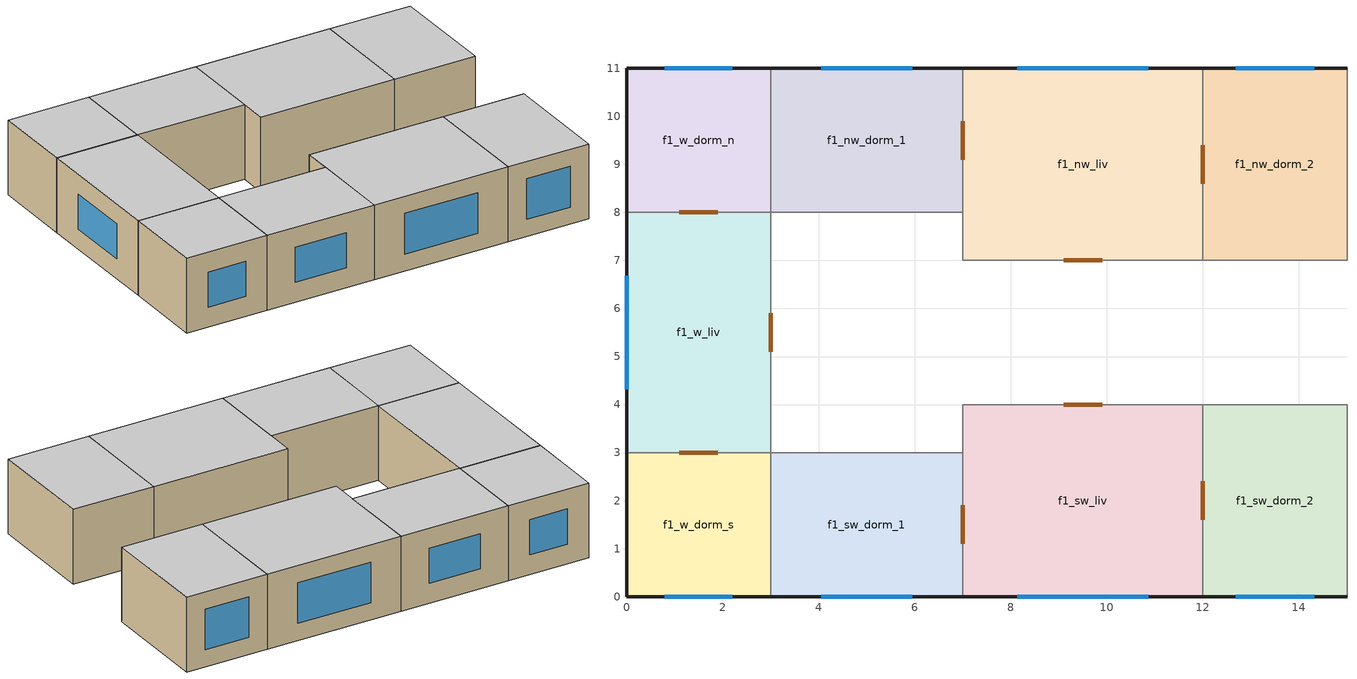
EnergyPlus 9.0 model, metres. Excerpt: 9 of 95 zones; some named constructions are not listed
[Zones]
f1_nw_dorm_2
 floor othersideconditionsmodel (floor): 15,11 15,7 12,7 12,11 z0
 wall outside (ext_wall): 15,11 12,11 z0:2.7
 wall to f1_ne_dorm_2 (int_wall): 15,7 15,11 z0:2.7
 wall to f1_core (int_wall): 12,7 15,7 z0:2.7
 wall to f1_nw_liv (int_wall): 12,11 12,7 z0:2.7
 window (simple_window): 14.31,11 12.69,11 z0.61:2.08
 door inside (door_3cm): 12,9.4 12,8.6 z0:2.1
 ceiling to f2_nw_dorm_2 (ceiling): 12,11 12,7 15,7 15,11 z2.7
f1_nw_dorm_1
 floor othersideconditionsmodel (floor): 7,11 7,8 3,8 3,11 z0
 wall outside (ext_wall): 7,11 3,11 z0:2.7
 wall to f1_nw_liv (int_wall): 7,8 7,11 z0:2.7
 wall to f1_core (int_wall): 3,8 7,8 z0:2.7
 wall to f1_w_dorm_n (int_wall): 3,11 3,8 z0:2.7
 window (simple_window): 5.95,11 4.05,11 z0.71:1.99
 door inside (door_3cm): 7,9.1 7,9.9 z0:2.1
 ceiling to f2_nw_dorm_1 (ceiling): 3,11 3,8 7,8 7,11 z2.7
f1_nw_liv
 floor othersideconditionsmodel (floor): 12,11 12,7 7,7 7,11 z0
 wall outside (ext_wall): 12,11 7,11 z0:2.7
 wall to f1_core (int_wall): 7,8 7,7 12,7 z0:2.7
 window (simple_window): 10.86,11 8.14,11 z0.61:2.08
 door inside (door_3cm): 9.1,7 9.9,7 z0:2.1
 ceiling to f2_nw_liv (ceiling): 7,11 7,7 12,7 12,11 z2.7
f1_sw_dorm_2
 floor othersideconditionsmodel (floor): 15,4 15,0 12,0 12,4 z0
 wall outside (ext_wall): 12,0 15,0 z0:2.7
 wall to f1_se_dorm_2 (int_wall): 15,0 15,4 z0:2.7
 wall to f1_core (int_wall): 15,4 12,4 z0:2.7
 wall to f1_sw_liv (int_wall): 12,4 12,0 z0:2.7
 window (simple_window): 12.69,0 14.31,0 z0.61:2.08
 door inside (door_3cm): 12,2.4 12,1.6 z0:2.1
 ceiling to f2_sw_dorm_2 (ceiling): 12,4 12,0 15,0 15,4 z2.7
f1_sw_dorm_1
 floor othersideconditionsmodel (floor): 7,3 7,0 3,0 3,3 z0
 wall outside (ext_wall): 3,0 7,0 z0:2.7
 wall to f1_sw_liv (int_wall): 7,0 7,3 z0:2.7
 wall to f1_core (int_wall): 7,3 3,3 z0:2.7
 wall to f1_w_dorm_s (int_wall): 3,3 3,0 z0:2.7
 window (simple_window): 4.05,0 5.95,0 z0.71:1.99
 door inside (door_3cm): 7,1.1 7,1.9 z0:2.1
 ceiling to f2_sw_dorm_1 (ceiling): 3,3 3,0 7,0 7,3 z2.7
f1_sw_liv
 floor othersideconditionsmodel (floor): 12,4 12,0 7,0 7,4 z0
 wall outside (ext_wall): 7,0 12,0 z0:2.7
 wall to f1_core (int_wall): 12,4 7,4 7,3 z0:2.7
 window (simple_window): 8.14,0 10.86,0 z0.61:2.08
 door inside (door_3cm): 9.9,4 9.1,4 z0:2.1
 ceiling to f2_sw_liv (ceiling): 7,4 7,0 12,0 12,4 z2.7
f1_w_dorm_n
 floor othersideconditionsmodel (floor): 3,11 3,8 0,8 0,11 z0
 wall outside (ext_wall): 3,11 0,11 0,8 z0:2.7
 wall to f1_w_liv (int_wall): 0,8 3,8 z0:2.7
 window (simple_window): 2.21,11 0.8,11 z0.71:1.99
 door inside (door_3cm): 1.1,8 1.9,8 z0:2.1
 ceiling to f2_w_dorm_n (ceiling): 0,11 0,8 3,8 3,11 z2.7
f1_w_dorm_s
 floor othersideconditionsmodel (floor): 3,3 3,0 0,0 0,3 z0
 wall outside (ext_wall): 0,3 0,0 3,0 z0:2.7
 wall to f1_w_liv (int_wall): 3,3 0,3 z0:2.7
 window (simple_window): 0.8,0 2.21,0 z0.71:1.99
 door inside (door_3cm): 1.9,3 1.1,3 z0:2.1
 ceiling to f2_w_dorm_s (ceiling): 0,3 0,0 3,0 3,3 z2.7
f1_w_liv
 floor othersideconditionsmodel (floor): 3,8 3,3 0,3 0,8 z0
 wall outside (ext_wall): 0,8 0,3 z0:2.7
 wall to f1_core (int_wall): 3,3 3,8 z0:2.7
 window (simple_window): 0,6.68 0,4.32 z0.71:1.99
 door inside (door_3cm): 3,5.1 3,5.9 z0:2.1
 ceiling to f2_w_liv (ceiling): 0,8 0,3 3,3 3,8 z2.7
[Construction]
ceiling: piso_ceramico, contrapiso, concreto_5cm, impermeabilizacao
[Material] Solar absorptance=0.7; Thermal absorptance=0.9; Visible absorptance=0.7
Name | Conductivity | Density | Roughness | Specific heat | Thickness
concreto_5cm | 1.75 | 2200 | MediumRough | 1000 | 0.05
contrapiso | 1.15 | 2000 | MediumRough | 1000 | 0.02
impermeabilizacao | 0.23 | 1000 | Smooth | 920 | 0.0001
piso_ceramico | 1.05 | 2000 | Smooth | 920 | 0.0075
[Schedule:Compact]
sch_window_behav: Through: 12/31, For: AllDays, Until: 24:00, 19
sch_afn_liv: Through: 12/31, For: AllDays, Until: 14:00, 0, Until: 22:00, 1, Until: 24:00, 0
sch_afn_dorm: Through: 12/31, For: AllDays, Until: 08:00, 1, Until: 22:00, 0, Until: 24:00, 1
[AirflowNetwork:MultiZone:Surface] Window door opening factor or crack factor=1
Name | Leakage component | Surface | Ventilation control mode | Ventilation control zone temperature setpoint schedule | Venting availability schedule
afn_f3_e_dorm_s_window_s | window_opening | f3_e_dorm_s_window_s | Temperature | sch_window_behav | sch_afn_dorm
afn_f3_se_liv_window_s | window_opening | f3_se_liv_window_s | Temperature | sch_window_behav | sch_afn_liv
afn_f3_se_dorm_2_window_s | window_opening | f3_se_dorm_2_window_s | Temperature | sch_window_behav | sch_afn_dorm
afn_f3_se_dorm_1_window_s | window_opening | f3_se_dorm_1_window_s | Temperature | sch_window_behav | sch_afn_dorm
afn_f3_ne_liv_window_n | window_opening | f3_ne_liv_window_n | Temperature | sch_window_behav | sch_afn_liv
afn_f3_ne_dorm_1_window_n | window_opening | f3_ne_dorm_1_window_n | Temperature | sch_window_behav | sch_afn_dorm
afn_f3_ne_dorm_2_window_n | window_opening | f3_ne_dorm_2_window_n | Temperature | sch_window_behav | sch_afn_dorm
afn_f3_nw_liv_window_n | window_opening | f3_nw_liv_window_n | Temperature | sch_window_behav | sch_afn_liv
afn_f3_nw_dorm_2_window_n | window_opening | f3_nw_dorm_2_window_n | Temperature | sch_window_behav | sch_afn_dorm
afn_f3_nw_dorm_1_window_n | window_opening | f3_nw_dorm_1_window_n | Temperature | sch_window_behav | sch_afn_dorm
afn_f3_sw_liv_door_w | door_opening | f3_sw_liv_door_w | Constant
afn_f3_sw_liv_door_e | door_opening | f3_sw_liv_door_e | Constant
afn_f3_se_liv_door_w | door_opening | f3_se_liv_door_w | Constant
afn_f3_se_liv_door_e | door_opening | f3_se_liv_door_e | Constant
afn_f3_e_liv_door_s | door_opening | f3_e_liv_door_s | Constant
afn_f3_e_liv_door_n | door_opening | f3_e_liv_door_n | Constant
afn_f3_ne_liv_door_e | door_opening | f3_ne_liv_door_e | Constant
afn_f3_ne_liv_door_w | door_opening | f3_ne_liv_door_w | Constant
afn_f3_nw_liv_door_e | door_opening | f3_nw_liv_door_e | Constant
afn_f3_nw_liv_door_w | door_opening | f3_nw_liv_door_w | Constant
afn_f3_w_liv_door_n | door_opening | f3_w_liv_door_n | Constant
afn_f3_w_liv_door_s | door_opening | f3_w_liv_door_s | Constant
afn_f3_core_door_s1 | door_opening | f3_core_door_s1 | NoVent
afn_f3_core_door_s2 | door_opening | f3_core_door_s2 | NoVent
afn_f3_core_door_e | door_opening | f3_core_door_e | NoVent
afn_f3_core_door_n1 | door_opening | f3_core_door_n1 | NoVent
afn_f3_core_door_n2 | door_opening | f3_core_door_n2 | NoVent
afn_f3_core_door_w | door_opening | f3_core_door_w | NoVent
afn_f4_w_liv_window_w | window_opening | f4_w_liv_window_w | Temperature | sch_window_behav | sch_afn_liv
afn_f4_w_dorm_s_window_s | window_opening | f4_w_dorm_s_window_s | Temperature | sch_window_behav | sch_afn_dorm
afn_f4_w_dorm_n_window_n | window_opening | f4_w_dorm_n_window_n | Temperature | sch_window_behav | sch_afn_dorm
afn_f4_sw_liv_window_s | window_opening | f4_sw_liv_window_s | Temperature | sch_window_behav | sch_afn_liv
afn_f4_sw_dorm_1_window_s | window_opening | f4_sw_dorm_1_window_s | Temperature | sch_window_behav | sch_afn_dorm
afn_f4_sw_dorm_2_window_s | window_opening | f4_sw_dorm_2_window_s | Temperature | sch_window_behav | sch_afn_dorm
afn_f4_e_liv_window_e | window_opening | f4_e_liv_window_e | Temperature | sch_window_behav | sch_afn_liv
afn_f4_e_dorm_n_window_n | window_opening | f4_e_dorm_n_window_n | Temperature | sch_window_behav | sch_afn_dorm
afn_f4_e_dorm_s_window_s | window_opening | f4_e_dorm_s_window_s | Temperature | sch_window_behav | sch_afn_dorm
afn_f4_se_liv_window_s | window_opening | f4_se_liv_window_s | Temperature | sch_window_behav | sch_afn_liv
afn_f4_se_dorm_2_window_s | window_opening | f4_se_dorm_2_window_s | Temperature | sch_window_behav | sch_afn_dorm
afn_f4_se_dorm_1_window_s | window_opening | f4_se_dorm_1_window_s | Temperature | sch_window_behav | sch_afn_dorm
afn_f4_ne_liv_window_n | window_opening | f4_ne_liv_window_n | Temperature | sch_window_behav | sch_afn_liv
afn_f4_ne_dorm_1_window_n | window_opening | f4_ne_dorm_1_window_n | Temperature | sch_window_behav | sch_afn_dorm
afn_f4_ne_dorm_2_window_n | window_opening | f4_ne_dorm_2_window_n | Temperature | sch_window_behav | sch_afn_dorm
afn_f4_nw_liv_window_n | window_opening | f4_nw_liv_window_n | Temperature | sch_window_behav | sch_afn_liv
afn_f4_nw_dorm_2_window_n | window_opening | f4_nw_dorm_2_window_n | Temperature | sch_window_behav | sch_afn_dorm
afn_f4_nw_dorm_1_window_n | window_opening | f4_nw_dorm_1_window_n | Temperature | sch_window_behav | sch_afn_dorm
afn_f4_sw_liv_door_w | door_opening | f4_sw_liv_door_w | Constant
afn_f4_sw_liv_door_e | door_opening | f4_sw_liv_door_e | Constant
afn_f4_se_liv_door_w | door_opening | f4_se_liv_door_w | Constant
afn_f4_se_liv_door_e | door_opening | f4_se_liv_door_e | Constant
afn_f4_e_liv_door_s | door_opening | f4_e_liv_door_s | Constant
afn_f4_e_liv_door_n | door_opening | f4_e_liv_door_n | Constant
afn_f4_ne_liv_door_e | door_opening | f4_ne_liv_door_e | Constant
afn_f4_ne_liv_door_w | door_opening | f4_ne_liv_door_w | Constant
afn_f4_nw_liv_door_e | door_opening | f4_nw_liv_door_e | Constant
afn_f4_nw_liv_door_w | door_opening | f4_nw_liv_door_w | Constant
afn_f4_w_liv_door_n | door_opening | f4_w_liv_door_n | Constant
afn_f4_w_liv_door_s | door_opening | f4_w_liv_door_s | Constant
afn_f4_core_door_s1 | door_opening | f4_core_door_s1 | NoVent
afn_f4_core_door_s2 | door_opening | f4_core_door_s2 | NoVent
afn_f4_core_door_e | door_opening | f4_core_door_e | NoVent
afn_f4_core_door_n1 | door_opening | f4_core_door_n1 | NoVent
afn_f4_core_door_n2 | door_opening | f4_core_door_n2 | NoVent
afn_f4_core_door_w | door_opening | f4_core_door_w | NoVent
afn_f5_w_liv_window_w | window_opening | f5_w_liv_window_w | Temperature | sch_window_behav | sch_afn_liv
afn_f5_w_dorm_s_window_s | window_opening | f5_w_dorm_s_window_s | Temperature | sch_window_behav | sch_afn_dorm
afn_f5_w_dorm_n_window_n | window_opening | f5_w_dorm_n_window_n | Temperature | sch_window_behav | sch_afn_dorm
afn_f5_sw_liv_window_s | window_opening | f5_sw_liv_window_s | Temperature | sch_window_behav | sch_afn_liv
afn_f5_sw_dorm_1_window_s | window_opening | f5_sw_dorm_1_window_s | Temperature | sch_window_behav | sch_afn_dorm
afn_f5_sw_dorm_2_window_s | window_opening | f5_sw_dorm_2_window_s | Temperature | sch_window_behav | sch_afn_dorm
afn_f5_e_liv_window_e | window_opening | f5_e_liv_window_e | Temperature | sch_window_behav | sch_afn_liv
afn_f5_e_dorm_n_window_n | window_opening | f5_e_dorm_n_window_n | Temperature | sch_window_behav | sch_afn_dorm
afn_f5_e_dorm_s_window_s | window_opening | f5_e_dorm_s_window_s | Temperature | sch_window_behav | sch_afn_dorm
afn_f5_se_liv_window_s | window_opening | f5_se_liv_window_s | Temperature | sch_window_behav | sch_afn_liv
afn_f5_se_dorm_2_window_s | window_opening | f5_se_dorm_2_window_s | Temperature | sch_window_behav | sch_afn_dorm
afn_f5_se_dorm_1_window_s | window_opening | f5_se_dorm_1_window_s | Temperature | sch_window_behav | sch_afn_dorm
afn_f5_ne_liv_window_n | window_opening | f5_ne_liv_window_n | Temperature | sch_window_behav | sch_afn_liv
afn_f5_ne_dorm_1_window_n | window_opening | f5_ne_dorm_1_window_n | Temperature | sch_window_behav | sch_afn_dorm
afn_f5_ne_dorm_2_window_n | window_opening | f5_ne_dorm_2_window_n | Temperature | sch_window_behav | sch_afn_dorm
afn_f5_nw_liv_window_n | window_opening | f5_nw_liv_window_n | Temperature | sch_window_behav | sch_afn_liv
afn_f5_nw_dorm_2_window_n | window_opening | f5_nw_dorm_2_window_n | Temperature | sch_window_behav | sch_afn_dorm
afn_f5_nw_dorm_1_window_n | window_opening | f5_nw_dorm_1_window_n | Temperature | sch_window_behav | sch_afn_dorm
afn_f5_sw_liv_door_w | door_opening | f5_sw_liv_door_w | Constant
afn_f5_sw_liv_door_e | door_opening | f5_sw_liv_door_e | Constant
afn_f5_se_liv_door_w | door_opening | f5_se_liv_door_w | Constant
afn_f5_se_liv_door_e | door_opening | f5_se_liv_door_e | Constant
afn_f5_e_liv_door_s | door_opening | f5_e_liv_door_s | Constant
afn_f5_e_liv_door_n | door_opening | f5_e_liv_door_n | Constant
afn_f5_ne_liv_door_e | door_opening | f5_ne_liv_door_e | Constant
afn_f5_ne_liv_door_w | door_opening | f5_ne_liv_door_w | Constant
afn_f5_nw_liv_door_e | door_opening | f5_nw_liv_door_e | Constant
afn_f5_nw_liv_door_w | door_opening | f5_nw_liv_door_w | Constant
afn_f5_w_liv_door_n | door_opening | f5_w_liv_door_n | Constant
afn_f5_w_liv_door_s | door_opening | f5_w_liv_door_s | Constant
afn_f5_core_door_s1 | door_opening | f5_core_door_s1 | NoVent
afn_f5_core_door_s2 | door_opening | f5_core_door_s2 | NoVent
afn_f5_core_door_e | door_opening | f5_core_door_e | NoVent
afn_f5_core_door_n1 | door_opening | f5_core_door_n1 | NoVent
afn_f5_core_door_n2 | door_opening | f5_core_door_n2 | NoVent
afn_f5_core_door_w | door_opening | f5_core_door_w | NoVent
[AirflowNetwork:MultiZone:Zone]
Name | Zone
afn_f1_w_liv | f1_w_liv
afn_f1_w_dorm_s | f1_w_dorm_s
afn_f1_w_dorm_n | f1_w_dorm_n
afn_f1_sw_liv | f1_sw_liv
afn_f1_sw_dorm_1 | f1_sw_dorm_1
afn_f1_sw_dorm_2 | f1_sw_dorm_2
afn_f1_e_liv | f1_e_liv
afn_f1_e_dorm_n | f1_e_dorm_n
afn_f1_e_dorm_s | f1_e_dorm_s
afn_f1_se_liv | f1_se_liv
afn_f1_se_dorm_2 | f1_se_dorm_2
afn_f1_se_dorm_1 | f1_se_dorm_1
afn_f1_ne_liv | f1_ne_liv
afn_f1_ne_dorm_1 | f1_ne_dorm_1
afn_f1_ne_dorm_2 | f1_ne_dorm_2
afn_f1_nw_liv | f1_nw_liv
afn_f1_nw_dorm_2 | f1_nw_dorm_2
afn_f1_nw_dorm_1 | f1_nw_dorm_1
afn_f1_core | f1_core
afn_f2_w_liv | f2_w_liv
afn_f2_w_dorm_s | f2_w_dorm_s
afn_f2_w_dorm_n | f2_w_dorm_n
afn_f2_sw_liv | f2_sw_liv
afn_f2_sw_dorm_1 | f2_sw_dorm_1
afn_f2_sw_dorm_2 | f2_sw_dorm_2
afn_f2_e_liv | f2_e_liv
afn_f2_e_dorm_n | f2_e_dorm_n
afn_f2_e_dorm_s | f2_e_dorm_s
afn_f2_se_liv | f2_se_liv
afn_f2_se_dorm_2 | f2_se_dorm_2
afn_f2_se_dorm_1 | f2_se_dorm_1
afn_f2_ne_liv | f2_ne_liv
afn_f2_ne_dorm_1 | f2_ne_dorm_1
afn_f2_ne_dorm_2 | f2_ne_dorm_2
afn_f2_nw_liv | f2_nw_liv
afn_f2_nw_dorm_2 | f2_nw_dorm_2
afn_f2_nw_dorm_1 | f2_nw_dorm_1
afn_f2_core | f2_core
afn_f3_w_liv | f3_w_liv
afn_f3_w_dorm_s | f3_w_dorm_s
afn_f3_w_dorm_n | f3_w_dorm_n
afn_f3_sw_liv | f3_sw_liv
afn_f3_sw_dorm_1 | f3_sw_dorm_1
afn_f3_sw_dorm_2 | f3_sw_dorm_2
afn_f3_e_liv | f3_e_liv
afn_f3_e_dorm_n | f3_e_dorm_n
afn_f3_e_dorm_s | f3_e_dorm_s
afn_f3_se_liv | f3_se_liv
afn_f3_se_dorm_2 | f3_se_dorm_2
afn_f3_se_dorm_1 | f3_se_dorm_1
afn_f3_ne_liv | f3_ne_liv
afn_f3_ne_dorm_1 | f3_ne_dorm_1
afn_f3_ne_dorm_2 | f3_ne_dorm_2
afn_f3_nw_liv | f3_nw_liv
afn_f3_nw_dorm_2 | f3_nw_dorm_2
afn_f3_nw_dorm_1 | f3_nw_dorm_1
afn_f3_core | f3_core
afn_f4_w_liv | f4_w_liv
afn_f4_w_dorm_s | f4_w_dorm_s
afn_f4_w_dorm_n | f4_w_dorm_n
afn_f4_sw_liv | f4_sw_liv
afn_f4_sw_dorm_1 | f4_sw_dorm_1
afn_f4_sw_dorm_2 | f4_sw_dorm_2
afn_f4_e_liv | f4_e_liv
afn_f4_e_dorm_n | f4_e_dorm_n
afn_f4_e_dorm_s | f4_e_dorm_s
afn_f4_se_liv | f4_se_liv
afn_f4_se_dorm_2 | f4_se_dorm_2
afn_f4_se_dorm_1 | f4_se_dorm_1
afn_f4_ne_liv | f4_ne_liv
afn_f4_ne_dorm_1 | f4_ne_dorm_1
afn_f4_ne_dorm_2 | f4_ne_dorm_2
afn_f4_nw_liv | f4_nw_liv
afn_f4_nw_dorm_2 | f4_nw_dorm_2
afn_f4_nw_dorm_1 | f4_nw_dorm_1
afn_f4_core | f4_core
afn_f5_w_liv | f5_w_liv
afn_f5_w_dorm_s | f5_w_dorm_s
afn_f5_w_dorm_n | f5_w_dorm_n
afn_f5_sw_liv | f5_sw_liv
afn_f5_sw_dorm_1 | f5_sw_dorm_1
afn_f5_sw_dorm_2 | f5_sw_dorm_2
afn_f5_e_liv | f5_e_liv
afn_f5_e_dorm_n | f5_e_dorm_n
afn_f5_e_dorm_s | f5_e_dorm_s
afn_f5_se_liv | f5_se_liv
afn_f5_se_dorm_2 | f5_se_dorm_2
afn_f5_se_dorm_1 | f5_se_dorm_1
afn_f5_ne_liv | f5_ne_liv
afn_f5_ne_dorm_1 | f5_ne_dorm_1
afn_f5_ne_dorm_2 | f5_ne_dorm_2
afn_f5_nw_liv | f5_nw_liv
afn_f5_nw_dorm_2 | f5_nw_dorm_2
afn_f5_nw_dorm_1 | f5_nw_dorm_1
afn_f5_core | f5_core
[AirflowNetwork:SimulationControl]
afn_control: Absolute airflow convergence tolerance=1e-06; Airflownetwork control=MultizoneWithoutDistribution; Azimuth angle of long axis of building=90; Building type=LowRise; Convergence acceleration limit=-0.5; Height selection for local wind pressure calculation=OpeningHeight; Initialization type=LinearInitializationMethod; Maximum number of iterations=500; Ratio of building width along short axis to width along long axis=0.5; Relative airflow convergence tolerance=0.0001; Wind pressure coefficient type=SurfaceAverageCalculation
